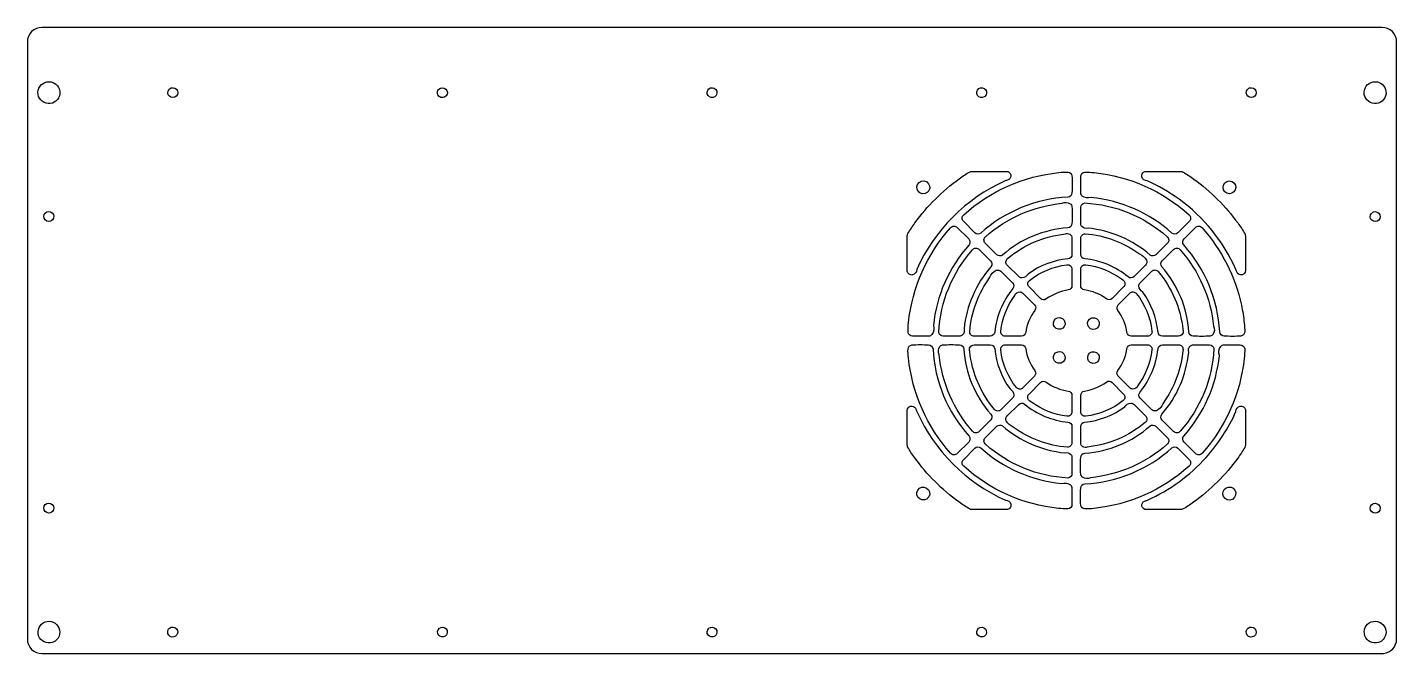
# Model space of a CAD drawing. Header units: millimetres. Extents: x -235 to 235, y -107 to 107.
import ezdxf

# ---------------------------------------------------------------- set-up
doc = ezdxf.new("R2010")
doc.units = ezdxf.units.MM
doc.layers.get('0').update_dxf_attribs({"color": 70})

msp = doc.modelspace()

# ---------------------------------------------------------------- linework, layer by layer
for points in [[(230.398, -107.348, 0.384311815), (234.875, -102.375), (234.875, 102.375, 0.414716963), (229.875, 107.375), (-229.875, 107.375, 0.414716963), (-234.875, 102.375), (-234.875, -102.375, 0.414716963), (-229.875, -107.375), (229.875, -107.375, 0.026441478)], [(-226.341, 88.5665, -38.210073189), (-226.72, 88.668)], [(-185.549, 86.6089, -27.522895228), (-185.777, 86.5119)], [(-93.6799, 86.2238, -27.388502388), (-93.8455, 86.039)], [(1.41779, 84.062, -27.34548577), (1.53926, 84.2784)], [(93.3856, 83.5489, -27.376405966), (93.5874, 83.6933)], [(184.451, 86.6089, -27.522895227), (184.223, 86.5119)], [(228.659, 88.5665, -38.210073193), (228.28, 88.668)], [(67.0126, 23.7684), (67, 23.9621), (67, 35.8425, -0.144956041), (67.242, 36.6595, -0.026258379), (69.6318, 40.3243, -0.078626269), (84.8027, 55.4605, -0.041376541), (88.5587, 57.8753, -0.102967147), (89.1575, 58), (101.038, 58, -0.832702396), (101.575, 55.0996, 0.028483368), (100.595, 54.7187, 0.185146644), (70.2493, 24.3336, -0.354175392), (68.8159, 22.4958, -0.438533096)], [(123.486, 56.4593, -0.034629053), (123.5, 50.6782, -0.398578023), (122.079, 49.1802, 0.170983958), (92.1937, 36.8271, -0.383926146), (90.1891, 36.9322), (86.2277, 40.8936, -0.44509579), (86.3444, 43.12, -0.158536296), (119.025, 57.6035, -0.04132446), (122.169, 57.7478, -0.342374562)], [(127.876, 57.7522, -0.028074715), (131.132, 57.5871, -0.157686782), (163.656, 43.12, -0.444928322), (163.772, 40.8936), (159.811, 36.9322, -0.383935982), (157.806, 36.8271, 0.157389266), (130.117, 49.0651, -0.264343197), (127.018, 49.5443, -0.216782016), (126.5, 50.6782), (126.5, 56.2574, -0.390037254)], [(180.181, 23.2482, 0.02103294), (179.719, 24.4054, 0.131320326), (160.249, 48.4489, 0.050433974), (149.334, 54.7507, -0.353972804), (147.496, 56.1841, -0.477895151), (148.962, 58), (160.843, 58, -0.14548858), (161.659, 57.758, -0.026271299), (165.324, 55.3682, -0.076818427), (180.461, 40.1973, -0.041861297), (182.875, 36.4413, -0.103216495), (183, 35.8425), (183, 23.9621, -0.778990522)], [(73.6723, 54.3657, -35.678146309), (73.4561, 54.4852)], [(178.456, 54.4852, -35.307009613), (178.228, 54.5798)], [(123.486, 45.876, -0.034629053), (123.5, 40.0948, -0.39877402), (122.079, 38.5969, 0.166526884), (99.7082, 29.3127, -0.383926146), (97.7036, 29.4178), (93.7422, 33.3792, -0.445427119), (93.8589, 35.6055, -0.155560392), (120.131, 47.0782, -0.259023874), (122.858, 46.9044, -0.208819985)], [(127.876, 47.1689, -0.170583697), (156.141, 35.6055, -0.445356187), (156.258, 33.3792), (152.296, 29.4178, -0.384224601), (150.292, 29.3127, 0.153893922), (129.011, 38.5398, -0.303229292), (126.845, 39.1381, -0.173931803), (126.5, 40.0948), (126.5, 45.6741, -0.390037254)], [(-226.951, 40.8911, -27.52289523), (-226.723, 40.9881)], [(226.951, 44.1089, -27.522895226), (226.723, 44.0119)], [(67.2478, 2.87613, -0.02836127), (67.4129, 6.1315, -0.157687397), (81.88, 38.6556, -0.44513251), (84.1064, 38.7723), (88.0678, 34.8109, -0.383802327), (88.1729, 32.8063, 0.157424771), (75.9349, 5.11745, -0.264313967), (75.4557, 2.01799, -0.217607079), (74.3218, 1.5), (68.7426, 1.5, -0.390099585)], [(181.459, 1.51366, -0.033773314), (175.678, 1.5, -0.398634097), (174.18, 2.92149, 0.171012581), (161.827, 32.8063, -0.3825573), (161.932, 34.8109), (165.894, 38.7723, -0.445555081), (168.12, 38.6556, -0.130735475), (181.631, 12.1176, -0.024963432), (182.604, 5.97536, -0.040190502), (182.748, 2.83087, -0.343190891)], [(122.134, 28.0185, 0.134441743), (108.414, 22.7626, -0.254370365), (106.308, 21.4642, -0.204578296), (105.218, 21.9033), (101.257, 25.8647, -0.444228473), (101.373, 28.0911, -0.151189464), (121.237, 36.5528, -0.54035771), (123.5, 35.0907), (123.5, 29.5115, -0.398687742), (122.134, 28.0219, -0.014324853)], [(127.866, 28.0185, -0.38770021), (126.5, 29.5115), (126.5, 35.0907, -0.429554932), (128.078, 36.5887, -0.138263093), (146.662, 29.6819, -0.195065913), (149.068, 27.5013, -0.303383975), (148.743, 25.8647), (144.782, 21.9033, -0.383935982), (142.777, 21.7982, 0.147337276)], [(77.8311, 2.87613, -0.170566751), (89.3945, 31.1411, -0.445462246), (91.6208, 31.2578), (95.5822, 27.2964, -0.38390337), (95.6873, 25.2918, 0.153931989), (86.4602, 4.0112, -0.302878367), (85.8619, 1.84476, -0.174661333), (84.9052, 1.5), (79.3259, 1.5, -0.390099585)], [(170.876, 1.51366, -0.033773314), (165.095, 1.5, -0.398634097), (163.597, 2.92149, 0.166574974), (154.313, 25.2918, -0.384888855), (154.418, 27.2964), (158.379, 31.2578, -0.444210017), (160.606, 31.1411, -0.156906462), (172.078, 4.86909, -0.260008722), (171.904, 2.14189, -0.20972768)], [(96.9815, 2.866, -0.388502037), (95.4885, 1.5), (89.9093, 1.5, -0.429543218), (88.4113, 3.07849, -0.138260492), (95.3181, 21.6622, -0.195799114), (97.4987, 24.0677, -0.303650284), (99.1353, 23.7434), (103.097, 19.782, -0.384118505), (103.202, 17.7773, 0.147334789)], [(114.678, 14.2324, -0.36791081), (112.736, 14.3854), (108.771, 18.3502, -0.44572191), (108.888, 20.5766, -0.141234428), (121.765, 25.9442, -0.460899582), (123.5, 24.4627), (123.5, 18.8217, -0.368100861), (122.235, 17.3401, 0.114461214)], [(135.322, 14.2324, 0.130888612), (127.765, 17.3401, -0.369727624), (126.5, 18.8217), (126.5, 24.4627, -0.460914891), (128.235, 25.9442, -0.128237823), (140.441, 21.1198, -0.347586179), (141.66, 19.2582, -0.172798284), (141.229, 18.3502), (137.264, 14.3854, -0.358262058)], [(153.019, 2.866, 0.131995263), (147.763, 16.5865, -0.255143436), (146.464, 18.6924, -0.202455784), (146.903, 19.782), (150.865, 23.7434, -0.445555081), (153.091, 23.6267, -0.149297731), (161.553, 3.76282, -0.54152591), (160.091, 1.5), (154.511, 1.5, -0.400146577), (153.022, 2.86635, -0.012829105)], [(110.768, 10.3218, 0.130812481), (107.66, 2.76534, -0.369122035), (106.178, 1.5), (100.537, 1.5, -0.460855751), (99.0558, 3.23465, -0.127459932), (103.88, 15.4415, -0.347060012), (105.742, 16.6605, -0.172686181), (106.65, 16.2289), (110.615, 12.264, -0.381215239)], [(139.232, 10.3218, -0.36937743), (139.385, 12.264), (143.35, 16.2289, -0.444210017), (145.577, 16.1122, -0.141236062), (150.944, 3.23465, -0.461041698), (149.463, 1.5), (143.822, 1.5, -0.36658176), (142.34, 2.76534, 0.135197873)], [(119.535, 7.82314, -32.454430384), (119.291, 7.85716)], [(130.465, 7.82314, -33.117875069), (130.228, 7.75941)], [(68.5407, -1.51366, -0.033790004), (74.3218, -1.5, -0.398848935), (75.8198, -2.92149, 0.170980906), (88.1729, -32.8063, -0.383926146), (88.0678, -34.8109), (84.1064, -38.7723, -0.44509579), (81.88, -38.6556, -0.158241681), (67.3965, -5.97536, -0.041338777), (67.2522, -2.83087, -0.343284016)], [(79.124, -1.51366, -0.033790004), (84.9052, -1.5, -0.399044503), (86.4031, -2.92149, 0.166555644), (95.6873, -25.2918, -0.383926146), (95.5822, -27.2964), (91.6208, -31.2578, -0.445427119), (89.3945, -31.1411, -0.155613275), (77.9218, -4.86909, -0.258807383), (78.0956, -2.14189, -0.209658068)], [(96.9815, -2.866, 0.132011521), (102.237, -16.5865, -0.255143436), (103.536, -18.6924, -0.202455784), (103.097, -19.782), (99.1353, -23.7434, -0.44509579), (96.9089, -23.6267, -0.151246581), (88.4472, -3.76282, -0.54146059), (89.9093, -1.5), (95.4885, -1.5, -0.398957326), (96.9781, -2.86635, -0.014523857)], [(110.768, -10.3218, -0.36937743), (110.615, -12.264), (106.65, -16.2289, -0.444210017), (104.423, -16.1122, -0.141216577), (99.0558, -3.23465, -0.460992004), (100.537, -1.5), (106.178, -1.5, -0.36658176), (107.66, -2.76534, 0.135197873)], [(119.535, -7.82314, -33.117875068), (119.772, -7.75941)], [(130.465, -7.82314, -32.454430384), (130.709, -7.85716)], [(139.232, -10.3218, 0.130812481), (142.34, -2.76534, -0.369122035), (143.822, -1.5), (149.463, -1.5, -0.462139281), (150.944, -3.23465, -0.127467225), (146.12, -15.4415, -0.347060012), (144.258, -16.6605, -0.172686181), (143.35, -16.2289), (139.385, -12.264, -0.381215239)], [(153.019, -2.866, -0.388438924), (154.511, -1.5), (160.091, -1.5, -0.4298556), (161.589, -3.07849, -0.137459898), (154.682, -21.6622, -0.195637552), (152.501, -24.0677, -0.303883017), (150.865, -23.7434), (146.903, -19.782, -0.384118505), (146.798, -17.7773, 0.144308911)], [(172.169, -2.87613, -0.170517234), (160.606, -31.1411, -0.445564187), (158.379, -31.2578), (154.418, -27.2964, -0.384122358), (154.313, -25.2918, 0.155231886), (163.54, -4.0112, -0.302776683), (164.138, -1.84476, -0.174760014), (165.095, -1.5), (170.674, -1.5, -0.390403411)], [(182.752, -2.87613, -0.030375299), (182.587, -6.1315, -0.157680598), (168.12, -38.6556, -0.445413495), (165.894, -38.7723), (161.932, -34.8109, -0.38427141), (161.827, -32.8063, 0.158727126), (174.065, -5.11745, -0.263965213), (174.544, -2.01799, -0.217268718), (175.678, -1.5), (181.257, -1.5, -0.390403411)], [(114.678, -14.2324, 0.130888612), (122.235, -17.3401, -0.369727624), (123.5, -18.8217), (123.5, -24.4627, -0.460914891), (121.765, -25.9442, -0.128237823), (109.559, -21.1198, -0.347586179), (108.34, -19.2582, -0.172798284), (108.771, -18.3502), (112.736, -14.3854, -0.358262058)], [(135.322, -14.2324, -0.36791081), (137.264, -14.3854), (141.229, -18.3502, -0.44572191), (141.112, -20.5766, -0.141234428), (128.235, -25.9442, -0.460899582), (126.5, -24.4627), (126.5, -18.8217, -0.368100861), (127.765, -17.3401, 0.114461214)], [(69.8192, -23.2482, 0.020993107), (70.2813, -24.4054, 0.182978109), (100.666, -54.7507, -0.353972804), (102.504, -56.1841, -0.477895151), (101.038, -58), (89.1575, -58, -0.144956041), (88.3405, -57.758, -0.026258379), (84.6757, -55.3682, -0.078626269), (69.5395, -40.1973, -0.041376541), (67.1247, -36.4413, -0.102967147), (67, -35.8425), (67, -23.9621, -0.778218999)], [(122.134, -28.0185, -0.38770021), (123.5, -29.5115), (123.5, -35.0907, -0.429554932), (121.922, -36.5887, -0.138263093), (103.338, -29.6819, -0.195065913), (100.932, -27.5013, -0.303383975), (101.257, -25.8647), (105.218, -21.9033, -0.383935982), (107.223, -21.7982, 0.147337276)], [(127.866, -28.0185, 0.134441743), (141.586, -22.7626, -0.254370365), (143.692, -21.4642, -0.204578296), (144.782, -21.9033), (148.743, -25.8647, -0.444228473), (148.627, -28.0911, -0.151189464), (128.763, -36.5528, -0.54035771), (126.5, -35.0907), (126.5, -29.5115, -0.398687742), (127.866, -28.0219, -0.014324853)], [(182.987, -23.7684), (183, -23.9621), (183, -35.8425, -0.145637104), (182.758, -36.6595, -0.0281081), (180.368, -40.3243, -0.078624597), (165.197, -55.4605, -0.041172013), (161.441, -57.8753, -0.103328353), (160.843, -58), (148.962, -58, -0.832702396), (148.425, -55.0996, 0.028483368), (149.405, -54.7187, 0.104779478), (169.499, -40.1199, 0.078846244), (179.751, -24.3336, -0.354262767), (181.184, -22.4958, -0.437323942)], [(122.124, -47.1689, -0.170567597), (93.8589, -35.6055, -0.445462246), (93.7422, -33.3792), (97.7036, -29.4178, -0.38390337), (99.7082, -29.3127, 0.153895687), (120.989, -38.5398, -0.303229292), (123.155, -39.1381, -0.173931803), (123.5, -40.0948), (123.5, -45.6741, -0.390037254)], [(126.514, -45.876, -0.034629053), (126.5, -40.0948, -0.39877402), (127.921, -38.5969, 0.166506657), (150.292, -29.3127, -0.3844534), (152.296, -29.4178), (156.258, -33.3792, -0.445874571), (156.141, -35.6055, -0.155561114), (129.869, -47.0782, -0.259023874), (127.142, -46.9044, -0.208819985)], [(122.124, -57.7522, -0.028074715), (118.868, -57.5871, -0.157684323), (86.3444, -43.12, -0.44513251), (86.2277, -40.8936), (90.1891, -36.9322, -0.383802327), (92.1937, -36.8271, 0.157387205), (119.883, -49.0651, -0.264343197), (122.982, -49.5443, -0.216782016), (123.5, -50.6782), (123.5, -56.2574, -0.390037254)], [(126.514, -56.4593, -0.034629053), (126.5, -50.6782, -0.398578023), (127.921, -49.1802, 0.171011227), (157.806, -36.8271, -0.384447401), (159.811, -36.9322), (163.772, -40.8936, -0.444228473), (163.656, -43.12, -0.158533956), (130.975, -57.6035, -0.04132446), (127.831, -57.7478, -0.342374562)], [(73.6723, -54.3657, -35.768973044), (73.8738, -54.2227)], [(178.456, -54.4852, -36.173295915), (178.672, -54.3657)], [(-226.951, -59.1089, -27.522895217), (-226.723, -59.0119)], [(226.951, -55.8911, -27.522895226), (226.723, -55.9881)], [(-226.341, -103.566, -38.074814981), (-225.975, -103.426)], [(-183.582, -100.938, -27.754384778), (-183.461, -100.722)], [(-91.0822, -100.938, -27.118740863), (-90.9607, -100.722)], [(1.41779, -100.938, -27.174632041), (1.53926, -100.722)], [(93.9178, -100.938, -27.118740858), (94.0393, -100.722)], [(186.418, -100.938, -27.75438478), (186.539, -100.722)], [(228.659, -103.566, -38.074814989), (229.025, -103.426)]]:
    msp.add_lwpolyline(points, format="xyb", close=True)

doc.saveas('drawing.dxf')
